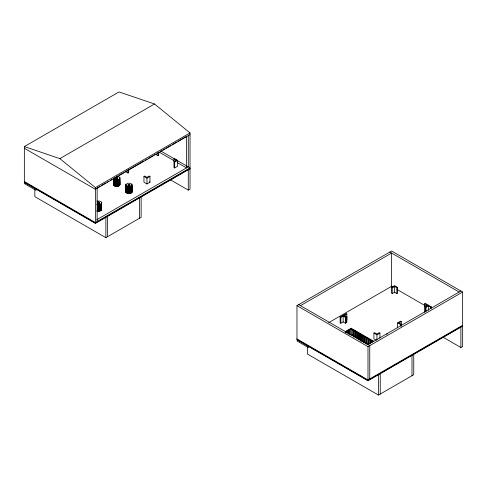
<?xml version="1.0" encoding="UTF-8"?>
<svg xmlns="http://www.w3.org/2000/svg" width="487" height="487" viewBox="0 0 487 487"><rect width="100%" height="100%" fill="white"/><g stroke="black" fill="none" stroke-linecap="round" stroke-linejoin="round"><path stroke-width="0.73" d="M96.663 210.901C98.313 211.565 101.99 211.218 101.582 208.807L101.418 202.032L99.725 201.052L96.876 201.113M113.733 183.636C112.223 186.88 119.266 187.501 119.918 184.591L119.808 177.524L118.779 176.574L117.002 176.13M125.756 184.786C125.835 187.678 131.04 187.763 132.208 185.492C132.129 182.601 126.924 182.522 125.756 184.786L125.719 191.86C126.748 194.264 131.867 194.228 132.245 191.434M96.663 204.394C98.313 205.057 101.99 204.71 101.582 202.3M113.465 185.011L113.465 178.504C114.804 180.549 119.516 180.531 119.899 177.798M125.883 191.02L125.719 191.86M115.784 177.518L115.474 178.193L116.125 178.644L117.489 178.504L117.836 177.95L116.947 177.341L115.784 177.518L115.784 178.966M128.13 184.646L127.819 185.322L128.471 185.772L129.834 185.632L130.181 185.078L129.292 184.47L128.13 184.646L128.13 186.095M386.605 334.277L386.928 334.064M190.033 168.715L95.385 223.363L24.35 182.351L24.35 146.581L119.005 91.933L154.519 103.975L190.033 132.939L190.033 189.084L188.274 190.1L170.511 179.849M24.35 146.581L59.864 158.622L154.519 103.975M25.659 182.82L24.35 183.575L36.111 190.362M95.385 223.363L95.385 187.586L190.033 132.939M97.351 187.812L99.969 186.296M101.284 185.541L105.874 182.893M107.183 182.132L108.491 181.377M110.464 180.239L111.773 179.484M113.081 178.729L115.048 177.591M116.363 176.836L117.671 176.075M118.986 175.32L123.57 172.672M124.885 171.911L143.896 160.935M145.205 160.18L147.171 159.042M148.486 158.287L153.076 155.639M154.385 154.884L155.694 154.123M157.009 153.368L158.975 152.23M160.284 151.475L161.599 150.72M162.908 149.959L164.874 148.827M166.183 148.066L170.773 145.418M172.088 144.663L176.678 142.015M177.986 141.254L185.851 136.713M190.033 134.637L95.385 189.285L24.35 148.273M125.591 171.619L128.002 173.007L128.708 172.599L128.708 169.707M155.718 154.342L158.013 155.67L158.719 155.262L158.719 152.37M143.951 176.434L144.657 176.026L146.958 177.353L149.259 176.02L149.966 176.428L149.966 182.211L146.958 183.952L143.951 182.217L143.951 176.434L146.958 178.169L149.966 176.428M173.956 159.103L174.663 158.695L177.67 160.43L177.67 166.213L174.669 167.948L173.962 167.54L173.956 159.103L176.257 160.436L173.962 161.757L174.669 162.165L177.67 160.43M96.7 219.753L188.274 166.883L188.274 135.13M190.033 168.447L95.385 223.095L24.35 182.083M34.833 188.372L34.833 196.669L105.868 237.674L141.139 217.312L141.139 196.943M462.65 326.107L367.995 380.755L296.967 339.743L296.967 305.666L391.615 251.018L462.65 292.03L462.65 346.476L460.885 347.493L443.127 337.241M300.491 305.666L391.615 253.057L391.615 286.319L328.682 322.656M298.269 340.212L296.967 340.967L308.721 347.755M346.841 313.987L344.553 315.314L346.854 316.647L346.854 322.431L345.435 323.246L343.14 321.919L340.833 323.246L340.127 322.838L340.127 317.055L346.135 313.585L346.841 313.987L346.841 319.77M391.548 287.367L394.555 285.632L397.562 287.36L397.562 293.15L396.856 293.551L394.561 292.23L392.254 293.558L391.548 293.15L391.548 287.367L392.254 287.774L394.561 286.447L396.856 287.768L397.562 287.36M340.127 317.055L340.833 317.463L343.14 316.136L345.435 317.463L346.854 316.647M345.204 331.653L351.133 328.232L373.474 341.125L373.474 341.673L351.133 328.774L345.204 332.195M345.204 332.463L351.133 329.042L372.817 341.564M424.621 312.246L424.615 303.809L425.321 303.401L431.336 306.871L431.336 308.32M376.317 340.255L373.913 338.867L373.913 333.084L374.619 332.682L376.92 334.003L379.221 332.676L379.927 333.084L379.927 338.142M376.92 339.883L376.92 334.819L379.927 333.084M397.605 327.94L397.605 322.881L400.606 321.146L401.312 321.554L401.325 326.375M425.321 306.877L428.329 305.136M401.312 321.554L399.017 322.881L401.325 324.208L400.612 324.616L397.605 322.881M426.028 311.619L426.028 307.285L428.335 305.952L430.63 307.279L431.336 306.871M367.545 344.546L373.474 341.125M367.995 344.644L460.885 291.013M296.967 305.666L367.995 346.677L462.65 292.03M462.65 325.292L367.995 379.939L296.967 338.934M462.65 325.84L367.995 380.487L296.967 339.476M307.449 345.764L307.449 354.061L378.484 395.067L413.755 374.704L413.755 354.335M97.899 202.16L97.211 202.732L97.899 203.42L99.263 203.28L99.61 202.732C99.056 201.612 96.98 201.989 97.899 203.603M387.299 333.881L387.713 333.729M389.856 252.041L459.125 292.03M160.826 151.037L190.033 167.899L95.385 222.547L24.35 181.541M424.615 303.809L426.916 305.142L424.621 306.463L426.028 307.285M159.06 152.054L174.09 160.734M177.359 162.621L186.509 167.899L186.509 136.153M391.158 286.058L393.119 287.19M397.039 289.455L425.139 305.678M149.259 181.803L149.966 182.211M346.141 317.055L343.134 315.32L346.147 317.055L346.147 322.838M373.913 333.084L376.92 334.819M352.625 334.35L353.921 335.105M362.718 341.302L368.507 344.644M298.726 304.649L369.761 345.66L369.761 378.923M59.864 158.622L95.385 187.586M119.918 184.591L119.644 177.256M460.885 327.13L460.885 347.493M430.63 307.279L430.63 308.728M428.335 305.952L428.335 310.292M425.328 306.871L425.321 311.936M411.99 355.358L411.99 375.721M400.612 324.616L400.612 326.065M396.856 287.768L396.856 293.551M394.561 286.447L394.561 292.23M392.254 287.774L392.254 293.558M380.244 373.687L380.244 394.05M378.484 374.704L378.484 395.067M372.062 340.663L372.062 342.166M371.003 340.516L371.003 342.781M370.297 340.109L370.297 343.883M370.181 339.573L370.181 343.347M369.122 339.433L369.122 343.956M368.416 339.025L368.416 344.303M368.3 338.489L368.3 344.522M367.995 346.677L367.995 380.755M367.241 338.343L367.241 344.376M366.534 337.935L366.534 343.968M366.419 337.4L366.419 343.438M365.36 337.26L365.36 343.292M364.653 336.852L364.653 342.885M364.538 337.071L364.538 342.349M363.479 336.17L363.479 342.209M362.772 335.762L362.772 341.801M362.657 335.226L362.657 341.265M361.598 335.086L361.598 341.119M360.891 334.679L360.891 341.466M360.776 334.143L360.776 340.176M359.716 333.997L359.716 340.036M359.01 333.595L359.01 339.628M358.895 333.059L358.895 339.092M357.835 332.913L357.835 338.946M357.129 332.505L357.129 338.538M357.014 331.97L357.014 338.002M355.954 331.83L355.954 337.862M355.248 331.422L355.248 337.454M355.126 330.886L355.126 336.919M354.073 330.74L354.073 336.773M353.367 330.332L353.367 337.12M353.245 329.796L353.245 335.835M352.192 329.656L352.192 335.689M351.133 328.232L351.133 335.08M350.135 329.62L350.135 334.904M349.076 329.766L349.076 334.289M348.899 330.332L348.899 334.106M348.193 330.74L348.193 333.759M347.134 330.886L347.134 333.145M347.018 331.422L347.018 332.931M345.435 317.463L345.435 323.246M343.14 316.136L343.14 321.919M340.833 317.463L340.833 323.246M188.274 169.738L188.274 190.1M174.669 162.165L174.669 167.948M158.013 152.778L158.013 155.67M146.958 178.169L146.958 183.952M139.379 197.965L139.379 218.328M132.245 184.926L132.208 192M132.08 185.766L132.08 192.274M131.886 186.028L131.886 192.535M131.764 184.129L131.764 185.577M131.624 186.265L131.624 192.773M131.301 186.478L131.301 192.986M130.93 186.667L130.93 193.175M130.516 186.819L130.516 193.321M130.066 186.929L130.066 193.436M129.834 184.646L129.834 186.095M129.676 184.573L129.676 186.016M129.591 187.002L129.591 193.509M129.292 184.47L129.292 186.637M129.085 184.445L129.085 186.618M129.104 187.032L129.104 193.54M128.671 184.47L128.671 186.637M128.617 187.026L128.617 193.534M128.471 184.512L128.471 185.955M128.13 186.971L128.13 193.479M128.002 170.115L128.002 173.007M127.667 186.88L127.667 193.388M127.235 186.746L127.235 193.254M126.839 186.576L126.839 193.083M126.492 186.375L126.492 192.882M126.2 186.15L126.2 192.657M125.883 184.512L125.969 192.408M125.81 185.632L125.81 192.14M119.808 177.524L119.863 184.871M119.735 178.638L119.735 185.145M119.54 178.899L119.54 185.407M119.278 179.137L119.278 185.644M118.956 179.35L118.956 185.857M118.585 179.539L118.585 186.046M118.171 179.691L118.171 186.192M117.72 179.8L117.72 186.308M117.489 177.518L117.489 178.966M117.324 177.445L117.324 178.887M117.245 179.873L117.245 186.381M116.947 177.341L116.947 178.784M116.758 179.91L116.758 186.411M116.74 177.317L116.74 178.766M116.326 177.341L116.326 178.784M116.265 179.898L116.265 186.405M116.125 177.384L116.125 178.826M115.784 179.843L115.784 186.351M115.322 179.752L115.322 186.259M114.889 179.618L114.889 186.125M114.494 179.447L114.494 185.955M114.147 179.246L114.147 185.754M113.855 179.021L113.855 185.529M113.623 178.772L113.623 185.279M113.538 178.832L113.538 183.891M113.355 178.662L113.374 184.731M107.633 216.295L107.633 236.658M105.868 217.312L105.868 237.674M101.673 202.58L101.637 209.647M101.509 203.414L101.509 209.921M101.314 203.676L101.314 210.183M101.053 203.919L101.053 210.421M100.73 204.132L100.73 210.64M100.359 204.315L100.359 210.822M99.945 204.467L99.945 210.974M99.5 202.495L99.5 203.943M99.494 204.583L99.494 211.084M99.263 202.3L99.263 203.743M99.105 202.221L99.105 203.663M99.019 204.656L99.019 211.157M98.721 202.117L98.721 203.566M98.514 202.099L98.514 203.542M98.532 204.686L98.532 211.194M98.1 202.117L98.1 203.566M98.045 204.674L98.045 211.181M97.558 204.619L97.558 211.127M97.144 188.268L97.144 221.53"/></g></svg>
